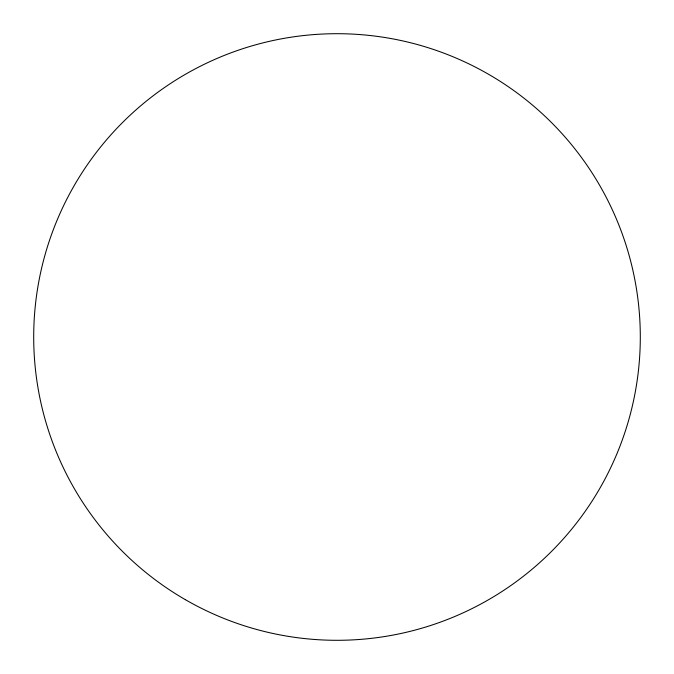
<?xml version="1.0" encoding="UTF-8"?>
<svg xmlns="http://www.w3.org/2000/svg" width="674" height="674" viewBox="0 0 674 674"><rect width="100%" height="100%" fill="white"/><g stroke="black" fill="none" stroke-linecap="round" stroke-linejoin="round"><path stroke-width="1.01" d="M185.35 599.666A303.3 303.3 0 0 0 640.3 337A303.3 303.3 0 0 0 185.35 74.334A303.3 303.3 0 0 0 185.35 599.666"/></g></svg>
